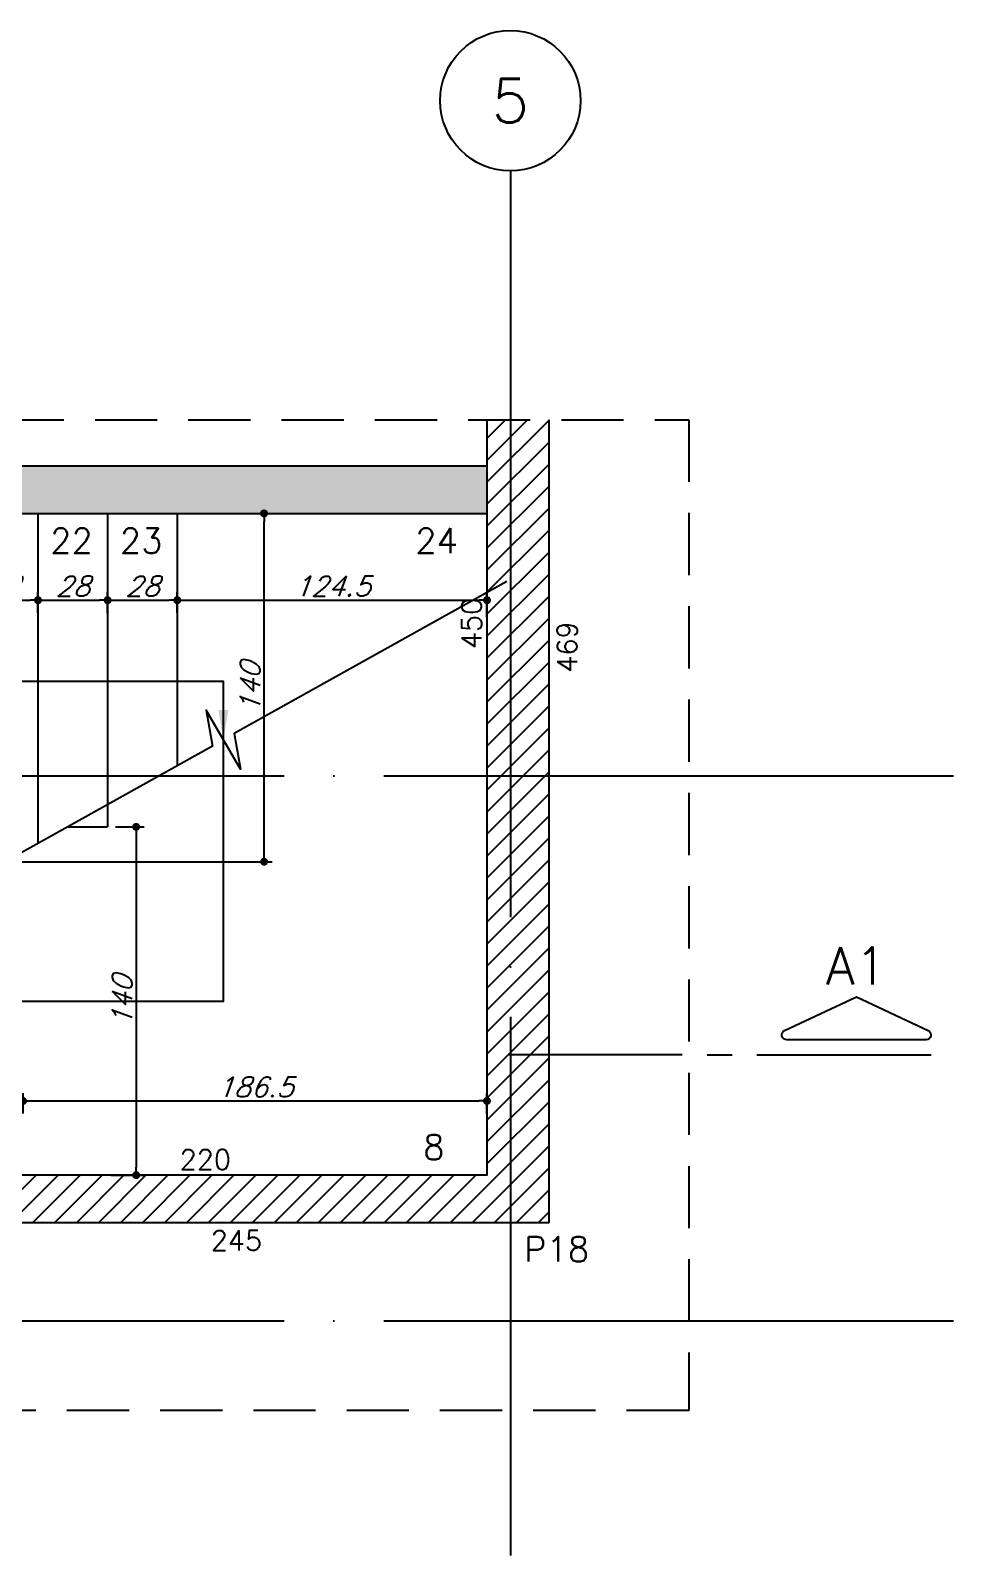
# Model space of a CAD drawing. Header units: millimetres. Extents: x -832 to 3668, y -1574 to 5296.
# Drawn here: x 1153 to 1524, y 1812 to 2425 of the extents above; entities that cross this region are included whole.
import ezdxf
from ezdxf.enums import TextEntityAlignment as Align

# ---------------------------------------------------------------- set-up
doc = ezdxf.new("R2010")
doc.units = ezdxf.units.MM
doc.header["$LTSCALE"] = 50
doc.linetypes.add('DASHED', pattern=[0.75, 0.5, -0.25])
doc.linetypes.add('EIXO', pattern=[6.8, 6, -0.4, 0, -0.4])
for name, color, linetype in [('242', 12, 'Continuous'), ('F-AUX', 2, 'Continuous'), ('F-AUX-RED', 1, 'Continuous'), ('F-CORTE-INDICAÇÃO', 4, 'Continuous'), ('F-COTAS', 106, 'Continuous'), ('F-DESNIVEL-1', 254, 'Continuous'), ('F-EIXO', 12, 'EIXO'), ('F-ESC NUM', 2, 'Continuous'), ('F-ESCADAS', 2, 'Continuous'), ('F-PILARES-DIM', 172, 'Continuous'), ('F-PILARES-HACH', 174, 'Continuous'), ('F-PILARES-NOME', 170, 'Continuous'), ('F-PILARES-S', 170, 'Continuous'), ('F-TEXTO', 6, 'Continuous'), ('F-VIGAS', 3, 'Continuous')]:
    doc.layers.add(name, color=color, linetype=linetype)
doc.styles.add('5385-ARQ-PB-BAS-PLA-TER-TORRE-A-106-TXT$0$R60-75', font='romans.shx', dxfattribs={"height": 0.1125})
doc.styles.add('CP-TEXT-INCL', font='romans.shx', dxfattribs={"oblique": 20})
doc.styles.add('MCP', font='romans.shx')
doc.styles.add('ROMANS', font='romans.shx')
doc.dimstyles.new('CP-COTAS-50', dxfattribs={"dimscale": 0.64, "dimtxt": 12.5, "dimasz": 5, "dimexe": 5, "dimexo": 5, "dimgap": 2.5, "dimtad": 1, "dimdec": 1, "dimdsep": 46, "dimtxsty": 'CP-TEXT-INCL', "dimblk1": 'DOT', "dimblk2": 'DOT', "dimsah": 1, "dimcen": 9, "dimclrd": 256, "dimclre": 256, "dimclrt": 256, "dimadec": 0, "dimazin": 0, "dimtfac": 1, "dimtdec": 1, "dimtmove": 2, "dimatfit": 3, "dimldrblk": 'DOT', "dimfxl": 5, "dimtolj": 1, "dimarcsym": 0})
pattern_1 = [(0, (0, 0), (0, 6.985), [5.08, -1.905]), (90, (0, 0), (-6.985, 4e-16), [5.08, -1.905])]

# ---------------------------------------------------------------- blocks, each defined once
blk = doc.blocks.new('*U7')
at = {"layer": 'F-EIXO'}
blk.add_line((0, 0), (909.22, 0), dxfattribs=at)
at = {"layer": 'F-EIXO', "color": 2, "linetype": 'Continuous'}
blk.add_circle((-28.21, 0), 28.21, dxfattribs=at)
at = {"layer": 'F-TEXTO', "style": 'ROMANS'}
blk.add_attdef('EIXO', text='', height=17.5, dxfattribs=at).set_placement((-28.21, 0), align=Align.MIDDLE_CENTER)
blk = doc.blocks.new('*U8')
at = {"layer": 'F-EIXO'}
blk.add_line((0, 0), (0, -556.59), dxfattribs=at)
at = {"layer": 'F-EIXO', "color": 2, "linetype": 'Continuous'}
blk.add_circle((0, 28.21), 28.21, dxfattribs=at)
at = {"layer": 'F-TEXTO', "style": 'ROMANS'}
blk.add_attdef('EIXO', text='', height=17.5, rotation=360, dxfattribs=at).set_placement((0, 28.21), align=Align.MIDDLE_CENTER)
blk = doc.blocks.new('*U9')
at = {"layer": 'F-CORTE-INDICAÇÃO'}
for p, q in [((-100, 0), (-170, 0)), ((-80, 0), (-90, 0)), ((-70, 0), (0, 0))]:
    blk.add_line(p, q, dxfattribs=at)
blk.add_lwpolyline([(-112, 6, 0.802585), (-111.15, 9.81), (-140, 23.26), (-168.85, 9.81, 0.802585), (-168, 6)], format="xyb", close=True, dxfattribs=at)
at = {"layer": 'F-CORTE-INDICAÇÃO', "style": 'ROMANS'}
blk.add_attdef('CORTE', text='', height=15, dxfattribs=at).set_placement((-140, 35.76), align=Align.MIDDLE_CENTER)
at = {"layer": 'F-CORTE-INDICAÇÃO', "color": 2, "style": 'ROMANS'}
blk.add_attdef('FOLHA', text='', height=12, dxfattribs=at).set_placement((-140, -10), align=Align.MIDDLE_CENTER)
blk = doc.blocks.new('_DOT')
at = {"color": 0, "linetype": 'ByBlock'}
blk.add_line((-0.5, 0), (-1, 0), dxfattribs=at)
at = {"color": 0, "linetype": 'ByBlock', "const_width": 0.5}
blk.add_lwpolyline([(-0.25, 0, 1), (0.25, 0, 1)], format="xyb", close=True, dxfattribs=at)
blk = doc.blocks.new('*D150')
at = {"layer": 'DEFPOINTS', "color": 0, "transparency": 16777216}
for p in [(1156.06, 2196.02), (1128.06, 2187.75), (1156.06, 2187.75)]:
    blk.add_point(p, dxfattribs=at)
at = {"layer": 'F-COTAS', "lineweight": -2, "transparency": 16777216}
for p, q in [((1128.06, 2190.95), (1128.06, 2199.22)), ((1131.26, 2196.02), (1152.86, 2196.02)), ((1156.06, 2190.95), (1156.06, 2199.22))]:
    blk.add_line(p, q, dxfattribs=at)
at = {"layer": 'F-COTAS', "lineweight": -2, "transparency": 16777216, "xscale": 3.2, "yscale": 3.2, "zscale": 3.2, "rotation": 180}
blk.add_blockref('_DOT', (1128.06, 2196.02), dxfattribs=at)
at = {"layer": 'F-COTAS', "lineweight": -2, "transparency": 16777216, "xscale": 3.2, "yscale": 3.2, "zscale": 3.2}
blk.add_blockref('_DOT', (1156.06, 2196.02), dxfattribs=at)
at = {"layer": 'F-COTAS', "transparency": 16777216, "insert": (1142.06, 2201.62), "char_height": 8, "attachment_point": 5, "style": 'CP-TEXT-INCL'}
blk.add_mtext('\\A1;28', dxfattribs=at)
blk = doc.blocks.new('*D151')
at = {"layer": 'DEFPOINTS', "color": 0, "transparency": 16777216}
for p in [(1184.06, 2196.02), (1156.06, 2187.75), (1184.06, 2187.75)]:
    blk.add_point(p, dxfattribs=at)
at = {"layer": 'F-COTAS', "lineweight": -2, "transparency": 16777216}
for p, q in [((1156.06, 2190.95), (1156.06, 2199.22)), ((1159.26, 2196.02), (1180.86, 2196.02)), ((1184.06, 2190.95), (1184.06, 2199.22))]:
    blk.add_line(p, q, dxfattribs=at)
at = {"layer": 'F-COTAS', "lineweight": -2, "transparency": 16777216, "xscale": 3.2, "yscale": 3.2, "zscale": 3.2, "rotation": 180}
blk.add_blockref('_DOT', (1156.06, 2196.02), dxfattribs=at)
at = {"layer": 'F-COTAS', "lineweight": -2, "transparency": 16777216, "xscale": 3.2, "yscale": 3.2, "zscale": 3.2}
blk.add_blockref('_DOT', (1184.06, 2196.02), dxfattribs=at)
at = {"layer": 'F-COTAS', "transparency": 16777216, "insert": (1170.06, 2201.62), "char_height": 8, "attachment_point": 5, "style": 'CP-TEXT-INCL'}
blk.add_mtext('\\A1;28', dxfattribs=at)
blk = doc.blocks.new('*D153')
at = {"layer": 'DEFPOINTS', "color": 0, "transparency": 16777216}
for p in [(1336.56, 2196.02), (1212.06, 2192.53), (1336.56, 2185.99)]:
    blk.add_point(p, dxfattribs=at)
at = {"layer": 'F-COTAS', "lineweight": -2, "transparency": 16777216}
for p, q in [((1212.06, 2195.73), (1212.06, 2199.22)), ((1215.26, 2196.02), (1333.36, 2196.02)), ((1336.56, 2189.19), (1336.56, 2199.22))]:
    blk.add_line(p, q, dxfattribs=at)
at = {"layer": 'F-COTAS', "lineweight": -2, "transparency": 16777216, "xscale": 3.2, "yscale": 3.2, "zscale": 3.2, "rotation": 180}
blk.add_blockref('_DOT', (1212.06, 2196.02), dxfattribs=at)
at = {"layer": 'F-COTAS', "lineweight": -2, "transparency": 16777216, "xscale": 3.2, "yscale": 3.2, "zscale": 3.2}
blk.add_blockref('_DOT', (1336.56, 2196.02), dxfattribs=at)
at = {"layer": 'F-COTAS', "transparency": 16777216, "insert": (1274.31, 2201.62), "char_height": 8, "attachment_point": 5, "style": 'CP-TEXT-INCL'}
blk.add_mtext('\\A1;124.5', dxfattribs=at)
blk = doc.blocks.new('*D154')
at = {"layer": 'DEFPOINTS', "color": 0, "transparency": 16777216}
for p in [(1212.06, 2196.02), (1184.06, 2187.75), (1212.06, 2187.75)]:
    blk.add_point(p, dxfattribs=at)
at = {"layer": 'F-COTAS', "lineweight": -2, "transparency": 16777216}
for p, q in [((1184.06, 2190.95), (1184.06, 2199.22)), ((1187.26, 2196.02), (1208.86, 2196.02)), ((1212.06, 2190.95), (1212.06, 2199.22))]:
    blk.add_line(p, q, dxfattribs=at)
at = {"layer": 'F-COTAS', "lineweight": -2, "transparency": 16777216, "xscale": 3.2, "yscale": 3.2, "zscale": 3.2, "rotation": 180}
blk.add_blockref('_DOT', (1184.06, 2196.02), dxfattribs=at)
at = {"layer": 'F-COTAS', "lineweight": -2, "transparency": 16777216, "xscale": 3.2, "yscale": 3.2, "zscale": 3.2}
blk.add_blockref('_DOT', (1212.06, 2196.02), dxfattribs=at)
at = {"layer": 'F-COTAS', "transparency": 16777216, "insert": (1198.06, 2201.62), "char_height": 8, "attachment_point": 5, "style": 'CP-TEXT-INCL'}
blk.add_mtext('\\A1;28', dxfattribs=at)
blk = doc.blocks.new('*D156')
at = {"layer": 'DEFPOINTS', "color": 0, "transparency": 16777216}
for p in [(1336.56, 1994.72), (1150.06, 1986.45), (1336.56, 1986.45)]:
    blk.add_point(p, dxfattribs=at)
at = {"layer": 'F-COTAS', "lineweight": -2, "transparency": 16777216}
for p, q in [((1150.06, 1989.65), (1150.06, 1997.92)), ((1153.26, 1994.72), (1333.36, 1994.72)), ((1336.56, 1989.65), (1336.56, 1997.92))]:
    blk.add_line(p, q, dxfattribs=at)
at = {"layer": 'F-COTAS', "lineweight": -2, "transparency": 16777216, "xscale": 3.2, "yscale": 3.2, "zscale": 3.2, "rotation": 180}
blk.add_blockref('_DOT', (1150.06, 1994.72), dxfattribs=at)
at = {"layer": 'F-COTAS', "lineweight": -2, "transparency": 16777216, "xscale": 3.2, "yscale": 3.2, "zscale": 3.2}
blk.add_blockref('_DOT', (1336.56, 1994.72), dxfattribs=at)
at = {"layer": 'F-COTAS', "transparency": 16777216, "insert": (1243.31, 2000.32), "char_height": 8, "attachment_point": 5, "style": 'CP-TEXT-INCL'}
blk.add_mtext('\\A1;186.5', dxfattribs=at)
blk = doc.blocks.new('*D178')
at = {"layer": 'DEFPOINTS', "color": 0, "transparency": 16777216}
for p in [(1184.06, 2104.9), (1182.22, 1964.9), (1195.53, 1964.9)]:
    blk.add_point(p, dxfattribs=at)
at = {"layer": 'F-COTAS', "lineweight": -2, "transparency": 16777216}
for p, q in [((1187.26, 2104.9), (1198.73, 2104.9)), ((1195.53, 2101.7), (1195.53, 1968.1)), ((1185.42, 1964.9), (1198.73, 1964.9))]:
    blk.add_line(p, q, dxfattribs=at)
at = {"layer": 'F-COTAS', "lineweight": -2, "transparency": 16777216, "xscale": 3.2, "yscale": 3.2, "zscale": 3.2}
for p, rotation in [((1195.53, 2104.9), 90), ((1195.53, 1964.9), 270)]:
    blk.add_blockref('_DOT', p, dxfattribs=dict(at, rotation=rotation))
at = {"layer": 'F-COTAS', "transparency": 16777216, "insert": (1189.93, 2034.9), "char_height": 8, "attachment_point": 5, "rotation": 90, "style": 'CP-TEXT-INCL'}
blk.add_mtext('\\A1;140', dxfattribs=at)
blk = doc.blocks.new('*D179')
at = {"layer": 'DEFPOINTS', "color": 0, "transparency": 16777216}
for p in [(1225.78, 2230.9), (1246.95, 2230.9), (1142.89, 2090.9)]:
    blk.add_point(p, dxfattribs=at)
at = {"layer": 'F-COTAS', "lineweight": -2, "transparency": 16777216}
for p, q in [((1228.98, 2230.9), (1250.15, 2230.9)), ((1246.95, 2094.1), (1246.95, 2227.7)), ((1146.09, 2090.9), (1250.15, 2090.9))]:
    blk.add_line(p, q, dxfattribs=at)
at = {"layer": 'F-COTAS', "lineweight": -2, "transparency": 16777216, "xscale": 3.2, "yscale": 3.2, "zscale": 3.2}
for p, rotation in [((1246.95, 2230.9), 90), ((1246.95, 2090.9), 270)]:
    blk.add_blockref('_DOT', p, dxfattribs=dict(at, rotation=rotation))
at = {"layer": 'F-COTAS', "transparency": 16777216, "insert": (1241.35, 2160.9), "char_height": 8, "attachment_point": 5, "rotation": 90, "style": 'CP-TEXT-INCL'}
blk.add_mtext('\\A1;140', dxfattribs=at)

msp = doc.modelspace()

# ---------------------------------------------------------------- hatches: boundary and pattern name
h = msp.add_hatch()
h.set_pattern_fill('ANGLE', color=256)
h.set_pattern_definition(pattern_1)
h.paths.add_polyline_path([(1307.15, 2212.41), (1328.34, 2212.41), (1328.34, 2227.41), (1307.15, 2227.41)], flags=9)
h = msp.add_hatch()
h.set_pattern_fill('ANGLE', color=256)
h.set_pattern_definition(pattern_1)
h.paths.add_polyline_path([(1336.31, 2175.54), (1336.31, 2200.11), (1324.31, 2200.11), (1324.31, 2175.54)], flags=9)
h = msp.add_hatch()
h.set_pattern_fill('ANGLE', color=256)
h.set_pattern_definition(pattern_1)
h.paths.add_polyline_path([(1374.81, 2166.04), (1374.81, 2190.23), (1362.81, 2190.23), (1362.81, 2166.04)], flags=9)
h = msp.add_hatch()
h.set_pattern_fill('ANGLE', color=256)
h.set_pattern_definition(pattern_1)
h.paths.add_polyline_path([(1211.05, 1994.44), (1247.05, 1994.44), (1251.33, 2006.2), (1215.33, 2006.2)], flags=9)
h = msp.add_hatch()
h.set_pattern_fill('ANGLE', color=256)
h.set_pattern_definition(pattern_1)
h.paths.add_polyline_path([(1309.85, 1968.67), (1331.04, 1968.67), (1331.04, 1983.67), (1309.85, 1983.67)], flags=9)
h = msp.add_hatch()
h.set_pattern_fill('ANGLE', color=256)
h.set_pattern_definition(pattern_1)
h.paths.add_polyline_path([(1212.2, 1965.15), (1236.77, 1965.15), (1236.77, 1977.15), (1212.2, 1977.15)], flags=9)
h = msp.add_hatch()
h.set_pattern_fill('ANGLE', color=256)
h.set_pattern_definition(pattern_1)
h.paths.add_polyline_path([(1224.7, 1932.65), (1249.27, 1932.65), (1249.27, 1944.65), (1224.7, 1944.65)], flags=9)
h = msp.add_hatch()
h.set_pattern_fill('ANGLE', color=256)
h.set_pattern_definition(pattern_1)
h.paths.add_polyline_path([(1350.9, 1927.66), (1381.62, 1927.66), (1381.62, 1942.66), (1350.9, 1942.66)], flags=9)
at = {"layer": 'F-PILARES-HACH', "linetype": 'Continuous'}
h = msp.add_hatch(dxfattribs=at)
h.set_pattern_fill('ANSI31', color=256, scale=50, style=0)
h.set_pattern_definition([(45, (740.556, 1921.398), (-4.41942, 4.41942), [])])
h.paths.add_polyline_path([(1361.56, 2268.57), (1336.56, 2268.57), (1336.56, 1964.9), (1116.56, 1964.9), (1116.56, 1945.9), (1361.56, 1945.9)])

# ---------------------------------------------------------------- linework, layer by layer
at = {"layer": '242', "linetype": 'Continuous'}
msp.add_line((1349.06, 1955.4), (1349.06, 1955.4), dxfattribs=at)
at = {"layer": 'F-AUX', "color": 1}
for points in [[(1344.49, 2203.51), (1234.92, 2142.44), (1237.54, 2128.05), (1223.66, 2151.76), (1226.29, 2137.38), (1116.72, 2076.31)], [(954.16, 2034.9), (1230.6, 2034.9), (1230.6, 2163.4), (1016.06, 2163.4)]]:
    msp.add_lwpolyline(points, dxfattribs=at)
msp.add_solid([(1228.6, 2151.91), (1230.6, 2139.91), (1232.6, 2151.91)], dxfattribs=at)
at = {"layer": 'F-AUX-RED', "color": 1, "linetype": 'DASHED'}
msp.add_lwpolyline([(691.49, 2268.57), (1417.68, 2268.57), (1417.68, 1870.29), (691.49, 1870.29)], close=True, dxfattribs=at)
at = {"layer": 'F-DESNIVEL-1', "linetype": 'Continuous'}
for points in [[(1336.56, 2230.9), (1336.56, 2249.9), (759.66, 2249.9)], [(1336.56, 2230.9), (759.66, 2249.9), (759.66, 2230.9)]]:
    msp.add_solid(points, dxfattribs=at)
at = {"layer": 'F-ESCADAS', "linetype": 'Continuous'}
for points in [[(1156.06, 2230.9), (1156.06, 2098.24)], [(1184.06, 2230.9), (1184.06, 2113.84)], [(1212.06, 2230.9), (1212.06, 2129.45)], [(1184.06, 2113.84), (1184.06, 2104.9)], [(1168.01, 2104.9), (1184.06, 2104.9)]]:
    msp.add_lwpolyline(points, dxfattribs=at)
at = {"layer": 'F-PILARES-S', "linetype": 'Continuous'}
for points in [[(1336.56, 2268.57), (1336.56, 1964.9), (1116.56, 1964.9), (1116.56, 1945.9), (1361.56, 1945.9)], [(1361.56, 1945.9), (1361.56, 2268.57)]]:
    msp.add_lwpolyline(points, dxfattribs=at)
at = {"layer": 'F-VIGAS'}
for points in [[(1180.56, 2249.9), (1015.56, 2249.9)], [(1199.56, 2249.9), (1180.56, 2249.9)], [(1336.56, 2249.9), (1199.56, 2249.9)], [(1006.06, 2230.9), (1190.06, 2230.9)], [(1190.06, 2230.9), (1336.56, 2230.9)]]:
    msp.add_lwpolyline(points, dxfattribs=at)

# ---------------------------------------------------------------- block references
at = {"layer": 'F-CORTE-INDICAÇÃO', "linetype": 'Continuous'}
ref = msp.add_blockref('*U9', (1345.07, 2013.28), dxfattribs=dict(at, xscale=-1))
ref.add_attrib('CORTE', 'A1', dxfattribs={"height": 15, "style": 'ROMANS'}).set_placement((1485.07, 2049.04), align=Align.MIDDLE_CENTER)
at = {"layer": 'F-EIXO', "linetype": 'Continuous'}
for name, p, values in [('*U8', (1345.96, 2368.6), {'EIXO': '5'}), ('*U7', (614.89, 2125.4), {'EIXO': 'TE'}), ('*U7', (614.89, 1906.4), {'EIXO': 'C'})]:
    msp.add_blockref(name, p, dxfattribs=at).add_auto_attribs(values)

# ---------------------------------------------------------------- texts
at = {"layer": 'F-ESC NUM', "style": '5385-ARQ-PB-BAS-PLA-TER-TORRE-A-106-TXT$0$R60-75'}
for s, p in [('22', (1160.98, 2214.91)), ('23', (1188.98, 2214.91)), ('24', (1307.75, 2214.91)), ('8', (1310.92, 1971.17))]:
    msp.add_text(s, height=10, dxfattribs=at).set_placement(p)
at = {"layer": 'F-PILARES-DIM', "linetype": 'Continuous', "style": 'MCP'}
for s, p in [('450', (1334.31, 2176.4)), ('469', (1372.81, 2166.9))]:
    msp.add_text(s, height=8, rotation=90, dxfattribs=at).set_placement(p)
for s, p in [('220', (1213.06, 1967.15)), ('245', (1225.56, 1934.65))]:
    msp.add_text(s, height=8, dxfattribs=at).set_placement(p)
at = {"layer": 'F-PILARES-NOME', "linetype": 'Continuous', "style": 'MCP'}
msp.add_text('P18', height=10, dxfattribs=at).set_placement((1351.5, 1930.16))

# ---------------------------------------------------------------- dimensions: what is measured, and where the dimension line sits
at = {"layer": 'F-COTAS'}
for base, p1, p2, picture, middle in [((1246.95, 2230.9), (1142.89, 2090.9), (1225.78, 2230.9), '*D179', (1241.35, 2160.9)), ((1195.53, 1964.9), (1184.06, 2104.9), (1182.22, 1964.9), '*D178', (1189.93, 2034.9))]:
    dim = msp.add_linear_dim(base=base, p1=p1, p2=p2, angle=90, dimstyle='CP-COTAS-50', override={"dimfxl": 2.5}, dxfattribs=at)
    dim.commit()
    dim.dimension.update_dxf_attribs({"geometry": picture, "text_midpoint": middle})
for base, p1, p2, picture, middle in [((1156.06, 2196.02), (1128.06, 2187.75), (1156.06, 2187.75), '*D150', (1142.06, 2201.62)), ((1184.06, 2196.02), (1156.06, 2187.75), (1184.06, 2187.75), '*D151', (1170.06, 2201.62)), ((1212.06, 2196.02), (1184.06, 2187.75), (1212.06, 2187.75), '*D154', (1198.06, 2201.62)), ((1336.56, 2196.02), (1212.06, 2192.53), (1336.56, 2185.99), '*D153', (1274.31, 2201.62)), ((1336.56, 1994.72), (1150.06, 1986.45), (1336.56, 1986.45), '*D156', (1243.31, 2000.32))]:
    dim = msp.add_linear_dim(base=base, p1=p1, p2=p2, dimstyle='CP-COTAS-50', override={"dimfxl": 2.5}, dxfattribs=at)
    dim.commit()
    dim.dimension.update_dxf_attribs({"geometry": picture, "text_midpoint": middle})

doc.saveas('drawing.dxf')
